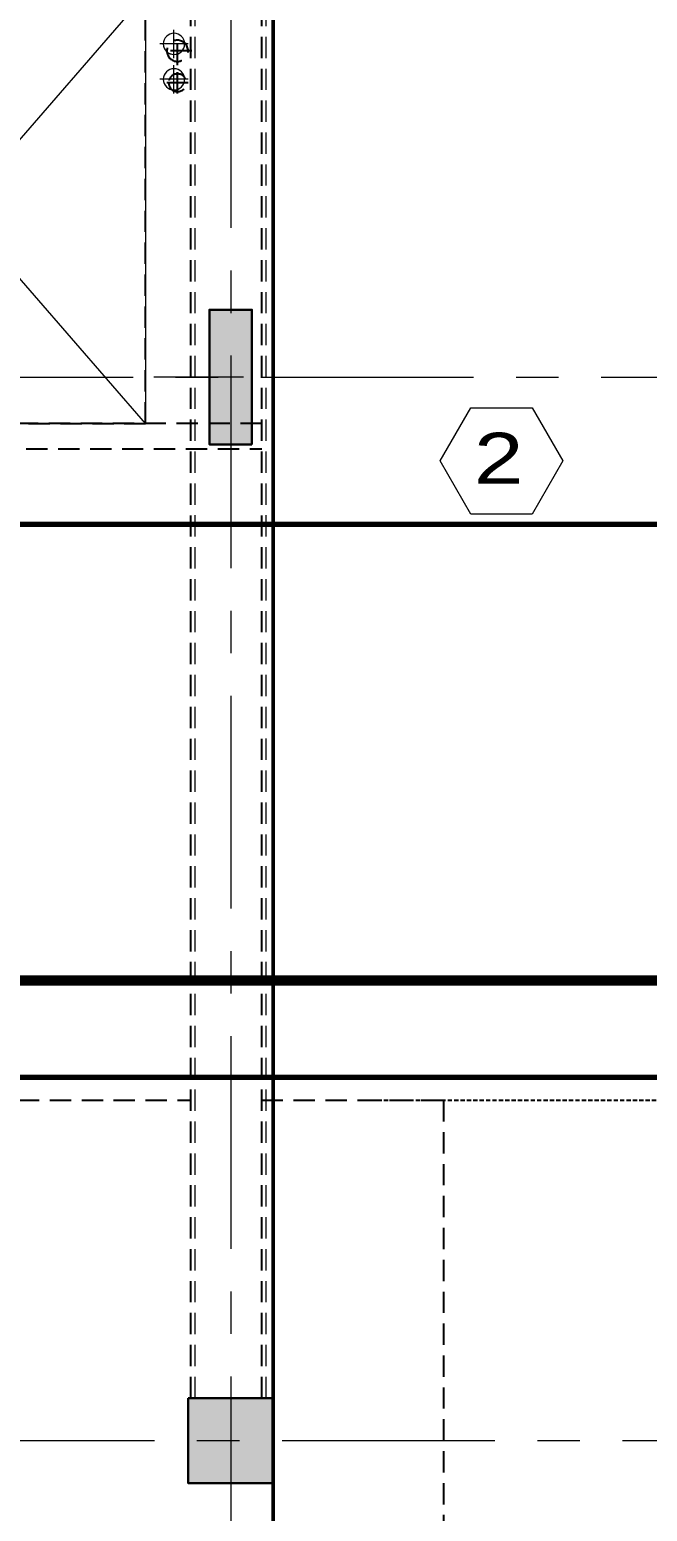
# Model space of a CAD drawing. Header units: inches. Extents: x -26500 to 0, y -3347 to 2257.
# Drawn here: x -23277.7 to -23103.5, y 347.2 to 765.2 of the extents above; entities that cross this region are included whole.
import ezdxf
from ezdxf.enums import TextEntityAlignment as Align

# ---------------------------------------------------------------- set-up
doc = ezdxf.new("R2010")
doc.units = ezdxf.units.IN
doc.header["$LTSCALE"] = 48
doc.header["$MEASUREMENT"] = 0
for name, pattern in [('A104$0$CENTER', [2, 1.25, -0.25, 0.25, -0.25]), ('A604$0$HIDDEN2', [0.1875, 0.125, -0.0625]), ('DASHED2', [0.375, 0.25, -0.125]), ('NB - 5th floor_plan$0$HIDDEN2', [0.1875, 0.125, -0.0625])]:
    doc.linetypes.add(name, pattern=pattern)
for name, color, linetype in [('A-Detl-Iden', 3, 'Continuous'), ('A104$0$A-ANNO-PATT-1-12', 8, 'Continuous'), ('A104$0$A-ANNO-PATT-1-5', 8, 'Continuous'), ('A104$0$A-COLS-COL1-5', 8, 'Continuous'), ('A104$0$A-FLOR-SLEEVE', 8, 'Continuous'), ('A104$0$A-FLOR-STRCT-6-12', 8, 'Continuous'), ('A104$0$A-GRID-COLS', 8, 'Continuous'), ('A104$0$A-GRID-GRDP0-15', 8, 'Continuous'), ('A604$0$A-ANNO-REVS-BULL', 8, 'Continuous'), ('A604$0$A-COLS-COL1-12', 8, 'Continuous'), ('A604$0$A-FLOR-SLEEVE', 8, 'Continuous'), ('A604$0$stcbeams', 8, 'A604$0$HIDDEN2'), ('E-FIRE', 234, 'Continuous'), ('NB - 5th floor_plan$0$stcbeams', 1, 'NB - 5th floor_plan$0$HIDDEN2'), ('NB - 5th floor_plan$0$STCCOLS1', 1, 'NB - 5th floor_plan$0$HIDDEN2'), ('NB - 5th floor_plan$0$STDROPS', 1, 'NB - 5th floor_plan$0$HIDDEN2'), ('NB - 5th floor_plan$0$STPJ', 1, 'NB - 5th floor_plan$0$HIDDEN2'), ('NB - 5th floor_plan$0$STSLABEDGE', 1, 'NB - 5th floor_plan$0$HIDDEN2'), ('NB - 5th floor_plan$0$STWETSTACK', 1, 'NB - 5th floor_plan$0$HIDDEN2'), ('XREF', 7, 'Continuous')]:
    doc.layers.add(name, color=color, linetype=linetype)
doc.layers.add('E-Fire-Covr', color=240, linetype='Continuous', lineweight=70, plot=False)
doc.styles.add('A604$0$style-Arial', font='arial.ttf')

# ---------------------------------------------------------------- blocks, each defined once
blk = doc.blocks.new('A104')
at = {"layer": 'A104$0$A-ANNO-PATT-1-12', "lineweight": 30}
blk.add_solid([(-23209.0236, 355.1574), (-23209.0236, 379.1574), (-23233.0236, 355.1574), (-23233.0236, 379.1574)], dxfattribs=at)
at = {"layer": 'A104$0$A-ANNO-PATT-1-5', "extrusion": (0, 0, -1)}
blk.add_solid([(23215.0134, 648.1544), (23227.0133, 648.1544), (23215.0134, 686.1544), (23227.0133, 686.1544)], dxfattribs=at)
at = {"layer": 'A104$0$A-COLS-COL1-5', "lineweight": 30}
blk.add_3dface([(-23215.0134, 648.1544), (-23227.0133, 648.1544), (-23227.0133, 686.1544), (-23215.0134, 686.1544)], dxfattribs=at)
at = {"layer": 'A104$0$A-FLOR-SLEEVE', "lineweight": 0}
for p, q in [((-23237.0236, 757.1574), (-23237.0236, 765.1574)), ((-23233.0236, 761.1574), (-23241.0236, 761.1574)), ((-23237.0236, 747.1574), (-23237.0236, 755.1574)), ((-23233.0236, 751.1574), (-23241.0236, 751.1574))]:
    blk.add_line(p, q, dxfattribs=at)
at = {"layer": 'A104$0$A-FLOR-SLEEVE', "lineweight": 13, "extrusion": (0, 0, -1)}
for centre in [(23237.0236, 761.1574), (23237.0236, 751.1574)]:
    blk.add_circle(centre, 3, dxfattribs=at)
at = {"layer": 'A104$0$A-FLOR-STRCT-6-12', "lineweight": 0}
for p, q in [((-23350.0134, 654.0622), (-23245.0134, 775.0479)), ((-23245.0134, 654.0622), (-23350.0134, 775.0479))]:
    blk.add_line(p, q, dxfattribs=at)
at = {"layer": 'A104$0$A-FLOR-STRCT-6-12', "lineweight": 13}
blk.add_3dface([(-23350.0134, 775.0479), (-23245.0134, 775.0479), (-23245.0134, 654.0622), (-23350.0134, 654.0622)], dxfattribs=at)
at = {"layer": 'A104$0$A-GRID-COLS', "lineweight": 0}
blk.add_line((-23217.4113, 667.1574), (-23242.7081, 667.1574), dxfattribs=at)
at = {"layer": 'A104$0$A-GRID-GRDP0-15', "linetype": 'A104$0$CENTER', "lineweight": 0}
for p, q in [((-23221.0236, 2113.2362), (-23221.0236, -676.9055)), ((-23884.5631, 667.1574), (-20368.7317, 667.1574)), ((-24358.5266, 367.1574), (-20364.9322, 367.1574))]:
    blk.add_line(p, q, dxfattribs=at)
blk = doc.blocks.new('NB - 5th floor_plan')
at = {"layer": 'NB - 5th floor_plan$0$stcbeams', "color": 1, "linetype": 'NB - 5th floor_plan$0$HIDDEN2'}
for p, q in [((-23232.2736, 379.1574), (-23232.2736, 1009.1697)), ((-23212.2736, 379.1574), (-23212.2736, 1009.1697))]:
    blk.add_line(p, q, dxfattribs=at)
blk.add_lwpolyline([(-23212.2741, 654.0957), (-23422.6585, 654.0957), (-23422.6585, 646.8883), (-23212.2741, 646.8883)], dxfattribs=at)
at = {"layer": 'NB - 5th floor_plan$0$STCCOLS1', "color": 1, "linetype": 'NB - 5th floor_plan$0$HIDDEN2'}
for points in [[(-23215.0134, 648.1544), (-23227.0133, 648.1544), (-23227.0133, 686.1544), (-23215.0134, 686.1544)], [(-23233.0236, 379.1574), (-23209.0236, 379.1574), (-23209.0236, 355.1574), (-23233.0236, 355.1574)]]:
    blk.add_lwpolyline(points, close=True, dxfattribs=at)
at = {"layer": 'NB - 5th floor_plan$0$STDROPS', "color": 1, "linetype": 'NB - 5th floor_plan$0$HIDDEN2', "ltscale": 0.2}
blk.add_line((-23185.0236, 463.1574), (-22949.0236, 463.1574), dxfattribs=at)
at = {"layer": 'NB - 5th floor_plan$0$STDROPS', "color": 1, "linetype": 'NB - 5th floor_plan$0$HIDDEN2'}
blk.add_lwpolyline([(-23212.2736, 463.1573), (-23161.0236, 463.1573), (-23161.0236, 271.1574), (-23281.0236, 271.1574), (-23281.0236, 463.1573), (-23232.2736, 463.1573)], dxfattribs=at)
at = {"layer": 'NB - 5th floor_plan$0$STPJ', "color": 1, "linetype": 'NB - 5th floor_plan$0$HIDDEN2', "const_width": 1}
blk.add_lwpolyline([(-23209.0236, 1531.5971), (-23209.0236, -7.4045)], dxfattribs=at)
at = {"layer": 'NB - 5th floor_plan$0$STSLABEDGE', "color": 1, "linetype": 'NB - 5th floor_plan$0$HIDDEN2'}
for points in [[(-23350.0134, 654.0919), (-23245.0137, 654.0919), (-23245.0137, 775.0919), (-23350.0134, 775.0919)], [(-23350.0129, 654.0957), (-23245.0131, 654.0957), (-23245.0131, 775.0729), (-23350.0129, 775.0729)]]:
    blk.add_lwpolyline(points, close=True, dxfattribs=at)
at = {"layer": 'NB - 5th floor_plan$0$STWETSTACK', "color": 1, "linetype": 'NB - 5th floor_plan$0$HIDDEN2'}
for p, q in [((-23236.0223, 755.1906, -0.0063), (-23236.0223, 763.1906, -0.0063)), ((-23232.0223, 759.1906, -0.0063), (-23240.0223, 759.1906, -0.0063)), ((-23236.0223, 747.1906, -0.0063), (-23236.0223, 753.1906, -0.0063)), ((-23233.0223, 750.1906, -0.0063), (-23239.0223, 750.1906, -0.0063))]:
    blk.add_line(p, q, dxfattribs=at)
at = {"layer": 'NB - 5th floor_plan$0$STWETSTACK', "color": 1, "linetype": 'NB - 5th floor_plan$0$HIDDEN2', "extrusion": (0, 0, -1)}
for centre, radius in [((23236.0223, 759.1906, 0.0063), 3), ((23236.0223, 750.1906, 0.0063), 2.5)]:
    blk.add_circle(centre, radius, dxfattribs=at)
blk = doc.blocks.new('A604')
at = {"layer": 'A604$0$A-ANNO-REVS-BULL', "lineweight": 13, "elevation": 0, "flags": 128}
blk.add_lwpolyline([(-23153.3, 658.5), (-23135.98, 658.5), (-23127.32, 643.5), (-23135.98, 628.5), (-23153.3, 628.5), (-23161.96, 643.5), (-23153.3, 658.5)], close=True, dxfattribs=at)
at = {"layer": 'A604$0$A-COLS-COL1-12', "lineweight": 30}
blk.add_3dface([(-23233.02, 379.16), (-23209.02, 379.16), (-23209.02, 355.16), (-23233.02, 355.16)], dxfattribs=at)
at = {"layer": 'A604$0$A-FLOR-SLEEVE', "lineweight": 0}
for p, q in [((-23237.02, 757.16), (-23237.02, 765.16)), ((-23233.02, 761.16), (-23241.02, 761.16)), ((-23237.02, 747.16), (-23237.02, 755.16)), ((-23233.02, 751.16), (-23241.02, 751.16))]:
    blk.add_line(p, q, dxfattribs=at)
at = {"layer": 'A604$0$A-FLOR-SLEEVE', "lineweight": 13, "extrusion": (0, 0, -1)}
for centre in [(23237.02, 761.16), (23237.02, 751.16)]:
    blk.add_circle(centre, 3, dxfattribs=at)
at = {"layer": 'A604$0$stcbeams', "lineweight": 0}
for p, q in [((-23231.02, 379.16), (-23231.02, 1009.17)), ((-23211.02, 379.16), (-23211.02, 1009.17))]:
    blk.add_line(p, q, dxfattribs=at)
at = {"layer": 'A604$0$A-ANNO-REVS-BULL', "lineweight": 13, "style": 'A604$0$style-Arial', "width": 1.246876}
blk.add_text('2', height=14.4, dxfattribs=at).set_placement((-23145.46, 644.25, 0), align=Align.MIDDLE_CENTER)
blk = doc.blocks.new('*U149')
at = {"layer": 'E-Fire-Covr'}
blk.add_lwpolyline([(10.15, 322), (318, 322), (318, -314), (-318, -314), (-318, 322), (-9.51, 322)], dxfattribs=at)

msp = doc.modelspace()

# ---------------------------------------------------------------- linework, layer by layer
at = {"layer": 'A-Detl-Iden', "linetype": 'DASHED2', "const_width": 3, "flags": 128}
msp.add_lwpolyline([(-23819.09, 1018.57), (-22491.25, 1018.57, -0.414214), (-22467.25, 994.57), (-22467.25, 520.94, -0.414214), (-22491.25, 496.94), (-23819.09, 496.94, -0.414214), (-23843.09, 520.94), (-23843.09, 994.57, -0.414214)], format="xyb", close=True, dxfattribs=at)

# ---------------------------------------------------------------- block references
at = {"layer": 'E-FIRE'}
for p in [(-23030.79, 783.61), (-23041.43, 303.69)]:
    msp.add_blockref('*U149', p, dxfattribs=at)
at = {"layer": 'XREF'}
for name in ['A104', 'NB - 5th floor_plan', 'A604']:
    msp.add_blockref(name, (0, 0), dxfattribs=at)

doc.saveas('drawing.dxf')
